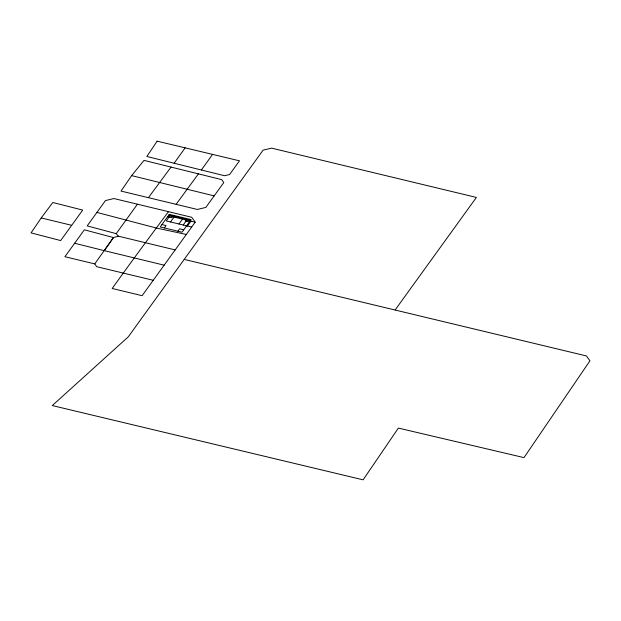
<?xml version="1.0" encoding="UTF-8"?>
<svg xmlns="http://www.w3.org/2000/svg" width="621" height="621" viewBox="0 0 621 621"><rect width="100%" height="100%" fill="white"/><g stroke="black" fill="none" stroke-linecap="round" stroke-linejoin="round"><path stroke-width="0.93" d="M41.219 217.932L52.793 202.5L82.694 210.077L60.679 240.568L31.05 232.898L41.219 217.932L71.679 225.314M131.636 175.619L121.002 191.074L197.354 209.456L205.838 207.43L223.777 182.574L221.713 179.632L144.025 160.389L131.636 175.619L214.175 195.894M74.636 243.261L104.274 250.651L113.464 237.564L84.34 229.809L64.918 256.721L94.757 263.909L113.449 237.571L118.394 236.182L175.169 249.914M174.121 163.238L185.136 147.845M201.375 169.983L212.568 154.396M168.477 211.668C149.506 237.121 130.658 262.644 112.199 288.478L142.116 295.689L195.196 222.171L191.71 217.265L113.938 198.549L105.469 200.567L87.165 225.904L116.236 233.651L137.42 204.193M164.34 227.938L166.071 225.555L161.941 224.561M172.964 216.015L171.722 217.73L167.592 216.737M170.503 221.961L174.035 217.071M178.964 224.002L182.496 219.112M177.885 231.206L179.616 228.815L183.738 229.809M186.51 219.275L185.268 220.998L189.389 221.992M183.203 225.019L186.735 220.129M187.433 226.036L190.965 221.154M395.173 309.902L476.392 197.431L271.579 148.132L263.11 150.142L128.26 336.861L52.288 405.56L363.106 479.831L398.364 428.086L524 457.615L589.95 360.809L586.371 355.926L184.196 259.407M198.417 173.864L176.116 204.34M171.054 167.088L148.396 197.664M186.323 234.451L156.608 228.093L96.907 212.413M153.232 280.281L96.713 266.704L94.757 263.909M168.834 215.021L190.631 220.269M195.196 222.171L169.805 216.054L166.273 220.944L191.664 227.061M104.274 250.651L164.146 265.175M116.236 233.651L118.394 236.182M157.136 141.169L146.851 156.484L224.515 175.72L229.584 174.532L239.496 160.823L157.136 141.169M169.323 214.354L160.218 226.944L182.007 232.2L191.113 219.601L169.323 214.354"/></g></svg>
